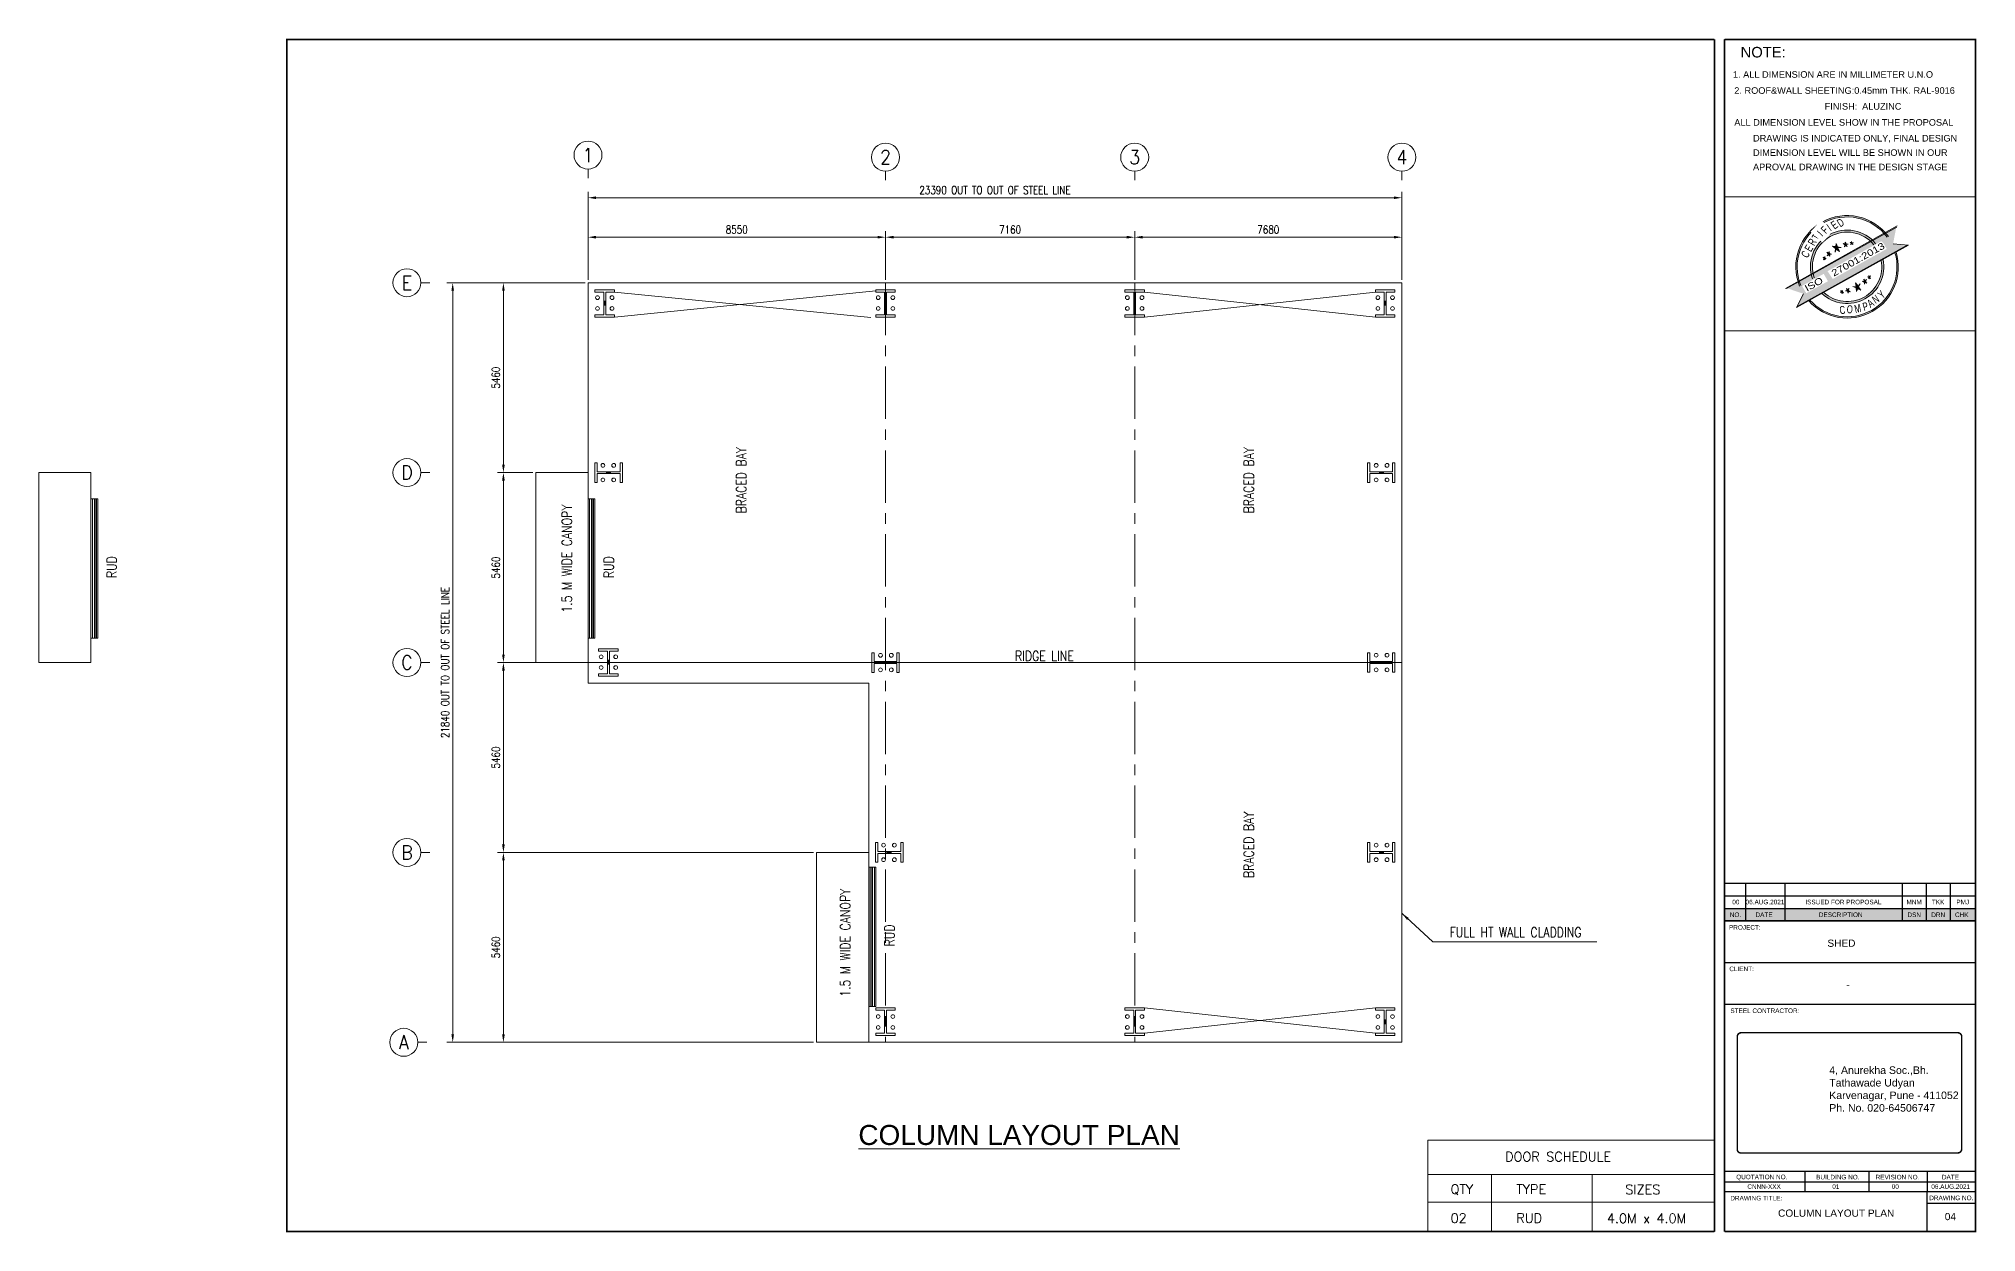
# Model space of a CAD drawing. Header units: millimetres. Extents: x 656141 to 1304589, y -54663 to 110742.
# Drawn here: x 656141 to 711820, y 18962 to 53280 of the extents above; entities that cross this region are included whole.
import ezdxf
from ezdxf.enums import TextEntityAlignment as Align

# ---------------------------------------------------------------- set-up
doc = ezdxf.new("R2010")
doc.units = ezdxf.units.MM
doc.header["$LTSCALE"] = 0.35
doc.header["$MEASUREMENT"] = 0
doc.linetypes.add('CENTER', pattern=[6884.562, 4302.852, -860.57, 860.57, -860.57])
doc.linetypes.add('CONTIN', pattern=[0, 0, 0])
doc.layers.get('0').update_dxf_attribs({"linetype": 'CONTIN'})
doc.layers.get('Defpoints').update_dxf_attribs({"linetype": 'CONTINUOUS'})
doc.layers.add('bORDER', color=1, linetype='CONTINUOUS', lineweight=70)
doc.layers.add('DIMENSIONS', color=7, linetype='CONTINUOUS')
doc.styles.add('ARIAL', font='arial.ttf', dxfattribs={"width": 0.7})
doc.styles.add('S', font='simplex.shx')
doc.styles.add('SIMPLEX', font='simplex.shx', dxfattribs={"width": 0.8})
doc.dimstyles.new('FOR PLAN', dxfattribs={"dimscale": 115, "dimtxt": 2, "dimasz": 2, "dimexe": 1.5, "dimexo": 0.75, "dimgap": 0.9, "dimtad": 1, "dimdec": 0, "dimzin": 0, "dimdsep": 46, "dimtxsty": 'SIMPLEX', "dimcen": 0.09, "dimclrd": 6, "dimclre": 6, "dimclrt": 7, "dimadec": 0, "dimazin": 0, "dimtfac": 1, "dimtdec": 0, "dimtmove": 0, "dimatfit": 3, "dimfxl": 1, "dimtolj": 1, "dimtzin": 0, "dimlwd": 0, "dimlwe": 0, "dimarcsym": 0})

# ---------------------------------------------------------------- blocks, each defined once
blk = doc.blocks.new('A1-SHEET')
at = {"linetype": 'ByBlock', "lineweight": 0}
h = blk.add_hatch(color=12, dxfattribs=at)
h.dxf.hatch_style = 1
h.paths.add_polyline_path([(-82.05, 463.74), (-81.45, 464.08, 0.798439), (-39.12, 487.72), (-38.52, 488.05, -0.803293), (-82.05, 463.74)])
h.paths.add_polyline_path([(-87.44, 473.44, -0.800437), (-43.95, 497.73), (-44.54, 497.4, 0.795518), (-86.85, 473.77)])
h = blk.add_hatch(color=12, dxfattribs=at)
h.dxf.hatch_style = 1
h.paths.add_polyline_path([(-84.66, 467.23), (-87.67, 460.6), (-32.86, 491.22), (-40.08, 492.12), (-38.41, 500.82), (-93.25, 470.19)])
h.paths.add_polyline_path([(-85.4, 471.19), (-83.29, 467.51), (-72.5, 473.53), (-74.61, 477.21)], flags=16)
edge = h.paths.add_edge_path(flags=16)
edge.add_line((-45.86, 493.5), (-72.71, 478.51))
edge.add_line((-72.71, 478.51), (-70.12, 474.63))
edge.add_line((-70.12, 474.63), (-43.27, 489.62))
edge.add_line((-43.27, 489.62), (-44.67, 492.14))
h = blk.add_hatch(color=12, dxfattribs=at)
h.dxf.hatch_style = 1
h.paths.add_polyline_path([(-75.51, 467.39), (-74.6, 467.91, 0.719071), (-45.98, 483.89), (-45.06, 484.4, -0.733025)])
h.paths.add_polyline_path([(-80.9, 477.09, -0.729212), (-50.49, 494.07), (-51.41, 493.56, 0.715067), (-79.98, 477.61)])
h = blk.add_hatch(color=12, dxfattribs=at)
h.dxf.hatch_style = 1
h.paths.add_polyline_path([(-64.89, 492.3), (-64, 492.18), (-64, 492.17), (-64, 492.18), (-63.88, 493.07), (-63.48, 492.11), (-62.43, 491.97), (-63.37, 491.84), (-62.93, 490.78), (-63.84, 491.48), (-64.2, 490.61), (-64.06, 491.66)])
h = blk.add_hatch(color=12, dxfattribs=at)
h.dxf.hatch_style = 1
h.paths.add_polyline_path([(-61.51, 492.86), (-60.9, 492.78), (-60.9, 492.77), (-60.9, 492.77), (-60.81, 493.39), (-60.54, 492.73), (-59.83, 492.63), (-60.47, 492.55), (-60.16, 491.82), (-60.79, 492.3), (-61.04, 491.7), (-60.94, 492.42)])
h = blk.add_hatch(color=12, dxfattribs=at)
h.dxf.hatch_style = 1
h.paths.add_polyline_path([(-74.92, 485.5), (-74.36, 485.25), (-74.35, 485.24), (-74.36, 485.25), (-74.11, 485.81), (-74.03, 485.1), (-73.37, 484.8), (-74.01, 484.91), (-73.93, 484.12), (-74.39, 484.76), (-74.79, 484.26), (-74.5, 484.92)])
h = blk.add_hatch(color=12, dxfattribs=at)
h.dxf.hatch_style = 1
h.paths.add_polyline_path([(-55.4, 473.58), (-54.47, 473.41), (-54.58, 474.56), (-53.91, 473.62), (-53.31, 474.34), (-53.75, 473.39), (-53.15, 472.53), (-53.97, 472.91), (-53.97, 472.91), (-53.97, 472.91), (-54.35, 472.09), (-54.44, 473.13)])
h = blk.add_hatch(color=12, dxfattribs=at)
h.dxf.hatch_style = 1
h.paths.add_polyline_path([(-52.78, 475.66), (-52.14, 475.55), (-52.22, 476.34), (-51.76, 475.69), (-51.35, 476.18), (-51.65, 475.53), (-51.24, 474.95), (-51.8, 475.21), (-51.81, 475.21), (-51.8, 475.2), (-52.06, 474.65), (-52.13, 475.36)])
h = blk.add_hatch(color=12, dxfattribs=at)
h.dxf.hatch_style = 1
h.paths.add_polyline_path([(-66.44, 468.04), (-65.8, 468.11), (-66.09, 468.84), (-65.47, 468.35), (-65.22, 468.95), (-65.32, 468.23), (-64.76, 467.79), (-65.37, 467.88), (-65.37, 467.88), (-65.37, 467.88), (-65.46, 467.27), (-65.73, 467.93)])
h = blk.add_hatch(color=12, dxfattribs=at)
h.dxf.hatch_style = 1
h.paths.add_polyline_path([(-63.82, 468.66), (-62.89, 468.77), (-63.31, 469.84), (-62.41, 469.12), (-62.04, 469.99), (-62.19, 468.95), (-61.37, 468.3), (-62.26, 468.43), (-62.27, 468.44), (-62.27, 468.43), (-62.4, 467.54), (-62.78, 468.51)])
h = blk.add_hatch(color=12, dxfattribs=at)
h.dxf.hatch_style = 1
h.paths.add_polyline_path([(-60.14, 470.94), (-58.51, 470.65), (-58.7, 472.67), (-57.53, 471.01), (-56.47, 472.28), (-57.25, 470.6), (-56.19, 469.1), (-57.63, 469.77), (-57.64, 469.77), (-57.63, 469.76), (-58.29, 468.33), (-58.46, 470.16)])
blk.add_hatch(color=254).paths.add_polyline_path([(-124.02, 161.04), (0.98, 161.04), (0.98, 154.74), (-124.02, 154.74)])
at = {"color": 12, "linetype": 'Continuous', "lineweight": 5}
for p, q in [((-93.68, 469.95), (-37.98, 501.06)), ((-93.09, 469.9), (-38.24, 500.53)), ((-40.08, 492.12), (-32.43, 491.45)), ((-88.1, 460.36), (-32.43, 491.45)), ((-87.84, 460.89), (-33.02, 491.51)), ((-84.66, 467.23), (-88.1, 460.36))]:
    blk.add_line(p, q, dxfattribs=at)
at = {"color": 12, "linetype": 'ByBlock', "lineweight": 0}
for p, q in [((-64.89, 492.3), (-64, 492.18)), ((-64.89, 492.3), (-64.06, 491.66)), ((-63.88, 493.07), (-64, 492.17)), ((-64, 492.18), (-64, 492.17)), ((-63.48, 492.11), (-63.88, 493.07)), ((-61.51, 492.86), (-60.9, 492.77)), ((-61.51, 492.86), (-60.94, 492.42)), ((-60.94, 492.42), (-61.04, 491.7)), ((-60.79, 492.3), (-61.04, 491.7)), ((-60.81, 493.39), (-60.9, 492.77)), ((-60.9, 492.78), (-60.9, 492.77)), ((-60.54, 492.73), (-60.81, 493.39)), ((-60.79, 492.3), (-60.16, 491.82)), ((-60.54, 492.73), (-59.83, 492.63)), ((-60.47, 492.55), (-59.83, 492.63)), ((-60.16, 491.82), (-60.47, 492.55)), ((-74.92, 485.5), (-74.35, 485.24)), ((-74.5, 484.92), (-74.92, 485.5)), ((-74.5, 484.92), (-74.79, 484.26)), ((-74.39, 484.76), (-74.79, 484.26)), ((-73.93, 484.12), (-74.39, 484.76)), ((-74.11, 485.81), (-74.36, 485.25)), ((-74.36, 485.25), (-74.35, 485.24)), ((-74.11, 485.81), (-74.03, 485.1)), ((-74.03, 485.1), (-73.37, 484.8)), ((-74.01, 484.91), (-73.93, 484.12)), ((-74.01, 484.91), (-73.37, 484.8)), ((-73.05, 487.94), (-72.22, 487.57)), ((-72.44, 487.1), (-73.05, 487.94)), ((-72.44, 487.1), (-72.86, 486.13)), ((-72.27, 486.86), (-72.86, 486.13)), ((-71.59, 485.93), (-72.27, 486.86)), ((-72.22, 487.58), (-72.22, 487.57)), ((-71.75, 487.36), (-70.78, 486.93)), ((-71.72, 487.08), (-71.59, 485.93)), ((-71.72, 487.08), (-70.78, 486.93)), ((-64.06, 491.66), (-64.2, 490.61)), ((-63.84, 491.48), (-64.2, 490.61)), ((-63.84, 491.48), (-62.93, 490.78)), ((-63.48, 492.11), (-62.43, 491.97)), ((-63.37, 491.84), (-62.43, 491.97)), ((-62.93, 490.78), (-63.37, 491.84)), ((-54.44, 473.13), (-55.4, 473.58)), ((-54.47, 473.41), (-55.4, 473.58)), ((-54.58, 474.56), (-53.91, 473.62)), ((-54.47, 473.41), (-54.58, 474.56)), ((-54.35, 472.09), (-54.44, 473.13)), ((-54.35, 472.09), (-53.97, 472.91)), ((-53.15, 472.53), (-53.97, 472.91)), ((-53.97, 472.91), (-53.97, 472.91)), ((-53.91, 473.62), (-53.31, 474.34)), ((-53.75, 473.39), (-53.31, 474.34)), ((-53.75, 473.39), (-53.15, 472.53)), ((-52.13, 475.36), (-52.78, 475.66)), ((-52.14, 475.55), (-52.78, 475.66)), ((-52.22, 476.34), (-51.76, 475.69)), ((-52.14, 475.55), (-52.22, 476.34)), ((-52.06, 474.65), (-52.13, 475.36)), ((-52.06, 474.65), (-51.8, 475.21)), ((-51.24, 474.95), (-51.81, 475.21)), ((-51.8, 475.2), (-51.81, 475.21)), ((-51.76, 475.69), (-51.35, 476.18)), ((-51.65, 475.53), (-51.35, 476.18)), ((-51.65, 475.53), (-51.24, 474.95)), ((-65.8, 468.11), (-66.44, 468.04)), ((-65.73, 467.93), (-66.44, 468.04)), ((-66.09, 468.84), (-65.8, 468.11)), ((-65.47, 468.35), (-66.09, 468.84)), ((-65.73, 467.93), (-65.46, 467.27)), ((-65.47, 468.35), (-65.22, 468.95)), ((-65.46, 467.27), (-65.37, 467.88)), ((-64.76, 467.79), (-65.37, 467.88)), ((-65.37, 467.88), (-65.37, 467.88)), ((-65.32, 468.23), (-65.22, 468.95)), ((-64.76, 467.79), (-65.32, 468.23)), ((-62.89, 468.77), (-63.82, 468.66)), ((-62.78, 468.51), (-63.82, 468.66)), ((-63.31, 469.84), (-62.89, 468.77)), ((-62.41, 469.12), (-63.31, 469.84)), ((-62.78, 468.51), (-62.4, 467.54)), ((-62.41, 469.12), (-62.04, 469.99)), ((-62.4, 467.54), (-62.27, 468.44)), ((-62.26, 468.43), (-62.27, 468.44)), ((-61.37, 468.3), (-62.27, 468.43)), ((-62.19, 468.95), (-62.04, 469.99)), ((-61.37, 468.3), (-62.19, 468.95)), ((-58.46, 470.16), (-60.14, 470.94)), ((-58.51, 470.65), (-60.14, 470.94)), ((-58.7, 472.67), (-57.53, 471.01)), ((-58.51, 470.65), (-58.7, 472.67)), ((-58.29, 468.33), (-58.46, 470.16)), ((-58.29, 468.33), (-57.63, 469.77)), ((-56.19, 469.1), (-57.64, 469.77)), ((-57.63, 469.76), (-57.64, 469.77)), ((-57.53, 471.01), (-56.47, 472.28)), ((-57.25, 470.6), (-56.47, 472.28)), ((-57.25, 470.6), (-56.19, 469.1))]:
    blk.add_line(p, q, dxfattribs=at)
at = {"color": 7}
for p, q in [((-124.02, 173.63), (0.98, 173.63)), ((-124.02, 167.33), (0.98, 167.33)), ((-113.6, 173.63), (-113.6, 154.74)), ((-94.01, 173.63), (-94.01, 154.74)), ((-35.57, 173.63), (-35.57, 154.74)), ((-23.62, 173.63), (-23.62, 154.74)), ((-11.69, 173.63), (-11.69, 154.74)), ((-124.02, 154.74), (0.98, 154.74)), ((-124.02, 134.07), (0.98, 134.07)), ((-124.02, 113.22), (0.98, 113.22)), ((-124.02, 30.04), (0.98, 30.04)), ((-124.02, 30.04), (0.9, 30.04)), ((-84.02, 30.04), (-84.02, 19.95)), ((-52.1, 30.04), (-52.1, 19.95)), ((-23.1, 30.04), (-23.1, 19.95)), ((0.9, 30.04), (0.9, 0.27)), ((0.98, 24.56), (-124.02, 24.56)), ((-124.02, 19.95), (0.9, 19.95)), ((-23.1, 0), (-23.1, 19.95)), ((-23.1, 14.18), (0.9, 14.18))]:
    blk.add_line(p, q, dxfattribs=at)
at = {"linetype": 'CENTER', "lineweight": 0}
blk.add_lwpolyline([(-124.02, 593.98), (0.98, 593.98), (0.98, 515.51), (-124.02, 515.51)], close=True, dxfattribs=at)
at = {"color": 12, "linetype": 'ByBlock', "lineweight": 0}
for radius, start, end in [(25.53, 36.21858, 202.14398), (24.86, 36.40793, 201.95462), (18.29, 39.02854, 199.33402), (17.29, 39.60326, 198.75929), (25.53, 221.63196, 16.7306), (24.86, 221.97079, 16.39177), (18.29, 226.69655, 11.666), (17.29, 227.74363, 10.61892)]:
    blk.add_arc((-62.97, 480.7), radius, start, end, dxfattribs=at)
at = {"layer": 'bORDER', "color": 5, "const_width": 0.75}
for points in [[(-129.02, 593.98), (-840, 593.98), (-840, 0), (-129.02, 0)], [(-129.02, 593.98), (-129.02, 0)], [(-124.02, 0), (0.98, 0), (0.98, 593.98), (-124.02, 593.98)], [(-124.02, 593.98), (-124.02, 0)]]:
    blk.add_lwpolyline(points, dxfattribs=at)
blk.add_lwpolyline([(-115.68, 99.06), (-7.87, 99.06, -0.414214), (-5.89, 97.08), (-5.89, 41.14, -0.414214), (-7.87, 39.16), (-115.68, 39.16, -0.48833), (-117.66, 41.14), (-117.66, 97.08, -0.198912), (-117.08, 98.48, -0.198912), (-115.68, 99.06, -0.587047)], format="xyb", dxfattribs=at)
at = {"layer": 'DIMENSIONS', "color": 7, "linetype": 'Continuous'}
blk.add_lwpolyline([(-124.02, 161.04), (0.98, 161.04), (0.98, 154.74), (-124.02, 154.74)], close=True, dxfattribs=at)
at = {"color": 7, "style": 'ARIAL'}
for s, height, p in [('NOTE:', 5.268, (-116, 585.02)), ('1. ALL DIMENSION ARE IN MILLIMETER U.N.O', 3.2757, (-119.83, 574.91)), ('2. ROOF&WALL SHEETING:0.45mm THK. RAL-9016', 3.2757, (-119.15, 566.91)), ('FINISH:', 3.276, (-74.16, 559.02)), ('ALUZINC', 3.276, (-55.49, 559.02)), ('ALL DIMENSION LEVEL SHOW IN THE PROPOSAL ', 3.2757, (-119.15, 551.02)), ('DRAWING IS INDICATED ONLY, FINAL DESIGN ', 3.2757, (-109.81, 543.14)), ('APROVAL DRAWING IN THE DESIGN STAGE', 3.2757, (-109.81, 528.82)), ('DIMENSION LEVEL WILL BE SHOWN IN OUR', 3.2757, (-109.81, 535.98))]:
    blk.add_text(s, height=height, dxfattribs=at).set_placement(p)
at = {"color": 12, "linetype": 'Continuous', "lineweight": 5, "style": 'ARIAL', "width": 1.2}
for s, p in [('27001:2013', (-69.58, 475.77)), ('ISO ', (-82.92, 468.24))]:
    blk.add_text(s, height=3.327, rotation=29.18128, dxfattribs=at).set_placement(p)
at = {"style": 'ARIAL'}
for s, height, p in [('NO.', 2.282, (-121.37, 156.7)), ('DATE', 2.282, (-108.58, 156.7)), ('DESCRIPTION', 2.2821, (-77.04, 156.7)), ('DSN', 2.282, (-32.89, 156.7)), ('DRN', 2.282, (-21.03, 156.7)), ('CHK', 2.282, (-9.22, 156.7)), ('PROJECT:', 2.282, (-121.78, 150.41)), ('CLIENT:', 2.282, (-121.61, 129.74)), ('STEEL CONTRACTOR:', 2.2821, (-121.09, 108.88)), ('QUOTATION NO.', 2.2821, (-118.19, 26.05)), ('BUILDING NO.', 2.2821, (-78.39, 25.98)), ('REVISION NO.', 2.2821, (-48.76, 25.98)), ('DATE', 2.282, (-15.75, 25.98)), ('DRAWING TITLE:', 2.2821, (-121.12, 15.49)), ('DRAWING NO.', 2.2821, (-22.05, 15.62))]:
    blk.add_text(s, height=height, dxfattribs=at).set_placement(p)
at = {"color": 12, "linetype": 'ByBlock', "lineweight": 0, "char_height": 3.99, "style": 'ARIAL'}
for s, insert, width, attachment_point, rotation in [('R', (-82.77, 492.84), 3.76, 1, 60.03527), ('T', (-80.79, 495.45), 3.76, 1, 60.03527), ('C', (-86.17, 486.73), 3.76, 1, 60.03527), ('E', (-84.4, 489.84), 3.76, 1, 60.03527), ('A', (-49.16, 461.59), 3.76, 9, 33.93507), ('N', (-46.46, 463.68), 3.76, 9, 33.93507), ('Y', (-43.5, 466.25), 3.76, 9, 41.5797), ('C', (-66.46, 456.98), 3.76, 7, 7.21076), ('O', (-63.26, 457.6), 3.76, 7, 356.11704), ('M', (-58.82, 457.63), 3.76, 7, 12.7378), ('P', (-54.59, 458.71), 2.8216, 7, 15.02606)]:
    blk.add_mtext(s, dxfattribs=dict(at, insert=insert, width=width, attachment_point=attachment_point, rotation=rotation))
at = {"insert": (-71.84, 82.27), "char_height": 3.7533, "width": 71.7667, "attachment_point": 1, "style": 'S'}
blk.add_mtext('{\\fArial|b0|i0|c0|p34;4, Anurekha Soc.,Bh. Tathawade Udyan\\PKarvenagar, Pune - 411052 Ph. No. 020-64506747}', dxfattribs=at)
at = {"style": 'ARIAL'}
for tag, height, p in [('00', 2.28, (-118.81, 164.19)), ('16.DEC.14', 2.28, (-102.91, 164.19)), ('ISSUED_FOR_PROPOSAL', 2.28, (-64.79, 164.19)), ('--', 2.28, (-29.6, 164.19)), ('PMJ', 2.28, (-17.64, 164.19)), ('PMJ', 2.28, (-5.37, 164.19)), ('WAREHOUSE', 3.6, (-65.79, 143.67)), ('GHANA_COMMODITY_EXCHANGE', 3.6, (-62.51, 122.94)), ('CNNN-XXX', 2.28, (-104.32, 22.4)), ('01', 2.28, (-68.58, 22.4)), ('01', 2.28, (-38.97, 22.4)), ('16.DEC.14', 2.28, (-11.38, 22.4)), ('COLUMN_LAYOUT_PLAN', 3.6, (-68.41, 9.17)), ('01', 3.6, (-11.52, 7.45))]:
    blk.add_attdef(tag, text='', height=height, dxfattribs=at).set_placement(p, align=Align.MIDDLE_CENTER)
at = {"color": 12, "linetype": 'ByBlock', "lineweight": 0, "insert": (-78.31, 498.31), "char_height": 3.99, "width": 3.76, "attachment_point": 1, "rotation": 47.37465, "style": 'ARIAL', "bg_fill": 2}
blk.add_mtext('I', dxfattribs=at)
at = {"linetype": 'ByBlock', "lineweight": 0}
h = blk.add_hatch(color=12, dxfattribs=at)
h.dxf.hatch_style = 1
h.paths.add_polyline_path([(-70.18, 490.98), (-68.62, 490.77), (-68.61, 490.76), (-68.61, 490.77), (-68.4, 492.34), (-67.7, 490.65), (-65.87, 490.4), (-67.51, 490.19), (-66.73, 488.32), (-68.34, 489.56), (-68.97, 488.02), (-68.73, 489.86)])
h = blk.add_hatch(color=12, dxfattribs=at)
h.dxf.hatch_style = 1
h.paths.add_polyline_path([(-73.05, 487.94), (-72.22, 487.57), (-72.22, 487.57), (-72.22, 487.58), (-71.86, 488.4), (-71.75, 487.36), (-70.78, 486.93), (-71.72, 487.08), (-71.59, 485.93), (-72.27, 486.86), (-72.86, 486.13), (-72.44, 487.1)])
at = {"color": 12, "linetype": 'ByBlock', "lineweight": 0}
for p, q in [((-68.4, 492.34), (-68.61, 490.76)), ((-67.7, 490.65), (-68.4, 492.34)), ((-71.86, 488.4), (-72.22, 487.57)), ((-71.86, 488.4), (-71.75, 487.36)), ((-70.18, 490.98), (-68.61, 490.77)), ((-70.18, 490.98), (-68.73, 489.86)), ((-68.73, 489.86), (-68.97, 488.02)), ((-68.34, 489.56), (-68.97, 488.02)), ((-68.62, 490.77), (-68.61, 490.76)), ((-68.34, 489.56), (-66.73, 488.32)), ((-67.7, 490.65), (-65.87, 490.4)), ((-67.51, 490.19), (-65.87, 490.4)), ((-66.73, 488.32), (-67.51, 490.19))]:
    blk.add_line(p, q, dxfattribs=at)
at = {"linetype": 'CENTER', "lineweight": 0}
blk.add_lwpolyline([(-124.02, 515.51), (0.98, 515.51), (0.98, 448.75), (-124.02, 448.75)], close=True, dxfattribs=at)
at = {"color": 12, "linetype": 'ByBlock', "lineweight": 0, "char_height": 3.99, "width": 3.76, "attachment_point": 1, "style": 'ARIAL'}
for s, insert, rotation in [('I', (-73.6, 501.6), 35.48599), ('E', (-71.56, 502.45), 35.48599), ('D', (-68.51, 503.62), 33.19538), ('F', (-76.43, 499.6), 47.37465)]:
    blk.add_mtext(s, dxfattribs=dict(at, insert=insert, rotation=rotation))
blk = doc.blocks.new('*D12')
at = {"color": 6, "linetype": 'Continuous', "lineweight": 0}
for p, q in [((671925, 46350), (671925, 47746)), ((672155, 47573), (680245, 47573)), ((680475, 46350), (680475, 47746))]:
    blk.add_line(p, q, dxfattribs=at)
at = {"color": 6, "linetype": 'Continuous', "lineweight": 5}
for points in [[(672155, 47612), (672155, 47535), (671925, 47573)], [(680245, 47535), (680245, 47612), (680475, 47573)]]:
    blk.add_solid(points, dxfattribs=at)
at = {"layer": 'Defpoints', "color": 0, "linetype": 'Continuous', "lineweight": 5}
for p in [(680475, 47573), (671925, 46264), (680475, 46264)]:
    blk.add_point(p, dxfattribs=at)
at = {"color": 7, "linetype": 'Continuous', "lineweight": 5, "insert": (676200, 47792), "char_height": 230, "attachment_point": 5, "style": 'SIMPLEX'}
blk.add_mtext('\\A1;8550', dxfattribs=at)
blk = doc.blocks.new('*D13')
at = {"color": 6, "linetype": 'Continuous', "lineweight": 0}
for p, q in [((680475, 46350), (680475, 47746)), ((680705, 47573), (687405, 47573)), ((687635, 46350), (687635, 47746))]:
    blk.add_line(p, q, dxfattribs=at)
at = {"color": 6, "linetype": 'Continuous', "lineweight": 5}
for points in [[(680705, 47612), (680705, 47535), (680475, 47573)], [(687405, 47535), (687405, 47612), (687635, 47573)]]:
    blk.add_solid(points, dxfattribs=at)
at = {"layer": 'Defpoints', "color": 0, "linetype": 'Continuous', "lineweight": 5}
for p in [(687635, 47573), (680475, 46264), (687635, 46264)]:
    blk.add_point(p, dxfattribs=at)
at = {"color": 7, "linetype": 'Continuous', "lineweight": 5, "insert": (684055, 47792), "char_height": 230, "attachment_point": 5, "style": 'SIMPLEX'}
blk.add_mtext('\\A1;7160', dxfattribs=at)
blk = doc.blocks.new('*D14')
at = {"color": 6, "linetype": 'Continuous', "lineweight": 0}
for p, q in [((687635, 46350), (687635, 47746)), ((687865, 47573), (695085, 47573)), ((695315, 46350), (695315, 47746))]:
    blk.add_line(p, q, dxfattribs=at)
at = {"color": 6, "linetype": 'Continuous', "lineweight": 5}
for points in [[(687865, 47612), (687865, 47535), (687635, 47573)], [(695085, 47535), (695085, 47612), (695315, 47573)]]:
    blk.add_solid(points, dxfattribs=at)
at = {"layer": 'Defpoints', "color": 0, "linetype": 'Continuous', "lineweight": 5}
for p in [(695315, 47573), (687635, 46264), (695315, 46264)]:
    blk.add_point(p, dxfattribs=at)
at = {"color": 7, "linetype": 'Continuous', "lineweight": 5, "insert": (691475, 47792), "char_height": 230, "attachment_point": 5, "style": 'SIMPLEX'}
blk.add_mtext('\\A1;7680', dxfattribs=at)
blk = doc.blocks.new('*D15')
at = {"color": 6, "linetype": 'Continuous', "lineweight": 0}
for p, q in [((671925, 46350), (671925, 48881)), ((695085, 48708), (672155, 48708)), ((695315, 46350), (695315, 48881))]:
    blk.add_line(p, q, dxfattribs=at)
at = {"color": 6, "linetype": 'Continuous', "lineweight": 5}
for points in [[(672155, 48746), (672155, 48670), (671925, 48708)], [(695085, 48670), (695085, 48746), (695315, 48708)]]:
    blk.add_solid(points, dxfattribs=at)
at = {"layer": 'Defpoints', "color": 0, "linetype": 'Continuous', "lineweight": 5}
for p in [(671925, 48708), (671925, 46264), (695315, 46264)]:
    blk.add_point(p, dxfattribs=at)
at = {"color": 7, "linetype": 'Continuous', "lineweight": 5, "insert": (683620, 48927), "char_height": 230, "attachment_point": 5, "style": 'SIMPLEX'}
blk.add_mtext('\\A1;23390 OUT TO OUT OF STEEL LINE', dxfattribs=at)
blk = doc.blocks.new('*D16')
at = {"color": 6, "linetype": 'Continuous', "lineweight": 0}
for p, q in [((670339, 29884), (669322, 29884)), ((669494, 24654), (669494, 29654)), ((671839, 24424), (669322, 24424))]:
    blk.add_line(p, q, dxfattribs=at)
at = {"color": 6, "linetype": 'Continuous', "lineweight": 5}
for points in [[(669533, 29654), (669456, 29654), (669494, 29884)], [(669456, 24654), (669533, 24654), (669494, 24424)]]:
    blk.add_solid(points, dxfattribs=at)
at = {"layer": 'Defpoints', "color": 0, "linetype": 'Continuous', "lineweight": 5}
for p in [(669494, 29884), (670425, 29884), (671925, 24424)]:
    blk.add_point(p, dxfattribs=at)
at = {"color": 7, "linetype": 'Continuous', "lineweight": 5, "insert": (669276, 27154), "char_height": 230, "attachment_point": 5, "rotation": 90, "style": 'SIMPLEX'}
blk.add_mtext('\\A1;5460', dxfattribs=at)
blk = doc.blocks.new('*D17')
at = {"color": 6, "linetype": 'Continuous', "lineweight": 0}
for p, q in [((670339, 35344), (669322, 35344)), ((669494, 30114), (669494, 35114)), ((678408, 29884), (669322, 29884))]:
    blk.add_line(p, q, dxfattribs=at)
at = {"color": 6, "linetype": 'Continuous', "lineweight": 5}
for points in [[(669533, 35114), (669456, 35114), (669494, 35344)], [(669456, 30114), (669533, 30114), (669494, 29884)]]:
    blk.add_solid(points, dxfattribs=at)
at = {"layer": 'Defpoints', "color": 0, "linetype": 'Continuous', "lineweight": 5}
for p in [(669494, 35344), (670425, 35344), (678494, 29884)]:
    blk.add_point(p, dxfattribs=at)
at = {"color": 7, "linetype": 'Continuous', "lineweight": 5, "insert": (669276, 32614), "char_height": 230, "attachment_point": 5, "rotation": 90, "style": 'SIMPLEX'}
blk.add_mtext('\\A1;5460', dxfattribs=at)
blk = doc.blocks.new('*D18')
at = {"color": 6, "linetype": 'Continuous', "lineweight": 0}
for p, q in [((670339, 40804), (669322, 40804)), ((669494, 35574), (669494, 40574)), ((671839, 35344), (669322, 35344))]:
    blk.add_line(p, q, dxfattribs=at)
at = {"color": 6, "linetype": 'Continuous', "lineweight": 5}
for points in [[(669533, 40574), (669456, 40574), (669494, 40804)], [(669456, 35574), (669533, 35574), (669494, 35344)]]:
    blk.add_solid(points, dxfattribs=at)
at = {"layer": 'Defpoints', "color": 0, "linetype": 'Continuous', "lineweight": 5}
for p in [(669494, 40804), (670425, 40804), (671925, 35344)]:
    blk.add_point(p, dxfattribs=at)
at = {"color": 7, "linetype": 'Continuous', "lineweight": 5, "insert": (669276, 38074), "char_height": 230, "attachment_point": 5, "rotation": 90, "style": 'SIMPLEX'}
blk.add_mtext('\\A1;5460', dxfattribs=at)
blk = doc.blocks.new('*D19')
at = {"color": 6, "linetype": 'Continuous', "lineweight": 0}
for p, q in [((671839, 46264), (669322, 46264)), ((669494, 41034), (669494, 46034)), ((670339, 40804), (669322, 40804))]:
    blk.add_line(p, q, dxfattribs=at)
at = {"color": 6, "linetype": 'Continuous', "lineweight": 5}
for points in [[(669533, 46034), (669456, 46034), (669494, 46264)], [(669456, 41034), (669533, 41034), (669494, 40804)]]:
    blk.add_solid(points, dxfattribs=at)
at = {"layer": 'Defpoints', "color": 0, "linetype": 'Continuous', "lineweight": 5}
for p in [(669494, 46264), (671925, 46264), (670425, 40804)]:
    blk.add_point(p, dxfattribs=at)
at = {"color": 7, "linetype": 'Continuous', "lineweight": 5, "insert": (669276, 43534), "char_height": 230, "attachment_point": 5, "rotation": 90, "style": 'SIMPLEX'}
blk.add_mtext('\\A1;5460', dxfattribs=at)
blk = doc.blocks.new('*D20')
at = {"color": 6, "linetype": 'Continuous', "lineweight": 0}
for p, q in [((671839, 46264), (667865, 46264)), ((668037, 24654), (668037, 46034)), ((678408, 24424), (667865, 24424))]:
    blk.add_line(p, q, dxfattribs=at)
at = {"color": 6, "linetype": 'Continuous', "lineweight": 5}
for points in [[(668075, 46034), (667999, 46034), (668037, 46264)], [(667999, 24654), (668075, 24654), (668037, 24424)]]:
    blk.add_solid(points, dxfattribs=at)
at = {"layer": 'Defpoints', "color": 0, "linetype": 'Continuous', "lineweight": 5}
for p in [(668037, 46264), (671925, 46264), (678494, 24424)]:
    blk.add_point(p, dxfattribs=at)
at = {"color": 7, "linetype": 'Continuous', "lineweight": 5, "insert": (667819, 35344), "char_height": 230, "attachment_point": 5, "rotation": 90, "style": 'SIMPLEX'}
blk.add_mtext('\\A1;21840 \\Fsimplex.shx|c1;OUT TO OUT OF STEEL LINE', dxfattribs=at)
blk = doc.blocks.new('COL-1')
at = {"lineweight": 0}
for p, q in [((-525, -375), (-525, 375)), ((-525, 375), (-436, 375)), ((-436, 375), (-436, 36)), ((-436, 36), (436, 36)), ((436, 36), (436, 375)), ((436, 375), (525, 375)), ((525, 375), (525, -375)), ((-436, -375), (-525, -375)), ((436, -36), (-436, -36)), ((-436, -36), (-436, -375)), ((436, -375), (436, -36)), ((525, -375), (436, -375))]:
    blk.add_line(p, q, dxfattribs=at)
at = {"color": 0, "lineweight": 0, "ltscale": 0.1}
for p, q in [((-82, 0), (102, 0)), ((0, -36), (0, 36))]:
    blk.add_line(p, q, dxfattribs=at)
at = {"color": 1, "lineweight": 0}
for centre in [(-194, 279), (221, 279), (-194, -279), (221, -279)]:
    blk.add_circle(centre, 72.1, dxfattribs=at)

msp = doc.modelspace()

# ---------------------------------------------------------------- linework, layer by layer
at = {"color": 4, "linetype": 'Continuous', "lineweight": 5}
for p, q in [((657681, 40046.8), (657681, 36046.8)), ((657740, 40046.8), (657740, 36046.8)), ((657758, 40046.8), (657758, 36046.8)), ((657801, 40046.8), (657801, 36046.8))]:
    msp.add_line(p, q, dxfattribs=at)
at = {"color": 4, "lineweight": 0}
msp.add_lwpolyline([(657641, 35342), (656141, 35342), (656141, 40803), (657641, 40803)], close=True, dxfattribs=at)
at = {"color": 4, "linetype": 'Continuous', "lineweight": 5}
msp.add_lwpolyline([(657641, 40046.8), (657641, 36046.8), (657841, 36046.8), (657841, 40046.8)], close=True, dxfattribs=at)

# ---------------------------------------------------------------- block references
at = {"lineweight": 0}
ref = msp.add_blockref('A1-SHEET', (711741.4, 18983.8), dxfattribs=dict(at, xscale=57.70267140475625, yscale=57.70267140475625, zscale=57.70267140475625))
ref.add_attrib('00', ' 00', dxfattribs={"height": 131.68, "style": 'ARIAL'}).set_placement((704885.9, 28457.7), align=Align.MIDDLE_CENTER)
ref.add_attrib('16.DEC.14', '06.AUG.2021', dxfattribs={"height": 131.682, "style": 'ARIAL'}).set_placement((705749, 28457.7), align=Align.MIDDLE_CENTER)
ref.add_attrib('ISSUED_FOR_PROPOSAL', 'ISSUED FOR PROPOSAL', dxfattribs={"height": 131.682, "style": 'ARIAL'}).set_placement((708003, 28457.7), align=Align.MIDDLE_CENTER)
ref.add_attrib('RSG', 'MNM', dxfattribs={"height": 131.68, "style": 'ARIAL'}).set_placement((710033.7, 28457.7), align=Align.MIDDLE_CENTER)
ref.add_attrib('KSP', 'TKK', dxfattribs={"height": 131.68, "style": 'ARIAL'}).set_placement((710723.5, 28457.7), align=Align.MIDDLE_CENTER)
ref.add_attrib('TVS', 'PMJ', dxfattribs={"height": 131.68, "style": 'ARIAL'}).set_placement((711431.5, 28457.7), align=Align.MIDDLE_CENTER)
ref.add_attrib('WAREHOUSE', 'SHED', dxfattribs={"height": 207.92, "style": 'ARIAL'}).set_placement((707945, 27273.7), align=Align.MIDDLE_CENTER)
ref.add_attrib('GHANA_COMMODITY_EXCHANGE', '-', dxfattribs={"height": 207.9, "style": 'ARIAL'}).set_placement((708134.7, 26077.6), align=Align.MIDDLE_CENTER)
ref.add_attrib('Q-074-OI-GH', 'CNNN-XXX', dxfattribs={"height": 131.68, "style": 'ARIAL'}).set_placement((705722.1, 20276.2), align=Align.MIDDLE_CENTER)
ref.add_attrib('01', '01', dxfattribs={"height": 131.68, "style": 'ARIAL'}).set_placement((707784.3, 20276.2), align=Align.MIDDLE_CENTER)
ref.add_attrib('01', '00', dxfattribs={"height": 131.68, "style": 'ARIAL'}).set_placement((709492.9, 20276.2), align=Align.MIDDLE_CENTER)
ref.add_attrib('16.DEC.14', '06.AUG.2021', dxfattribs={"height": 131.682, "style": 'ARIAL'}).set_placement((711085, 20276.2), align=Align.MIDDLE_CENTER)
ref.add_attrib('01', '04', dxfattribs={"height": 207.92, "style": 'ARIAL'}).set_placement((711076.9, 19413.9), align=Align.MIDDLE_CENTER)
ref.add_attrib('COLUMN_LAYOUT_PLAN', 'COLUMN LAYOUT PLAN', dxfattribs={"height": 207.919, "style": 'ARIAL'}).set_placement((707794.3, 19512.7), align=Align.MIDDLE_CENTER)

# ---------------------------------------------------------------- next in the draw order: linework, layer by layer
at = {"color": 1, "linetype": 'ByBlock', "lineweight": 0}
for p, q in [((671925, 49274.3), (671925, 49532.5)), ((680475, 49213), (680475, 49471.2)), ((687635, 49213), (687635, 49471.2)), ((695315, 49213), (695315, 49471.2)), ((667382.5, 46264), (667124.3, 46264)), ((667382.5, 40804), (667124.3, 40804)), ((667382.5, 35344), (667124.3, 35344)), ((667382.5, 29884), (667124.3, 29884)), ((667292.2, 24424), (667034, 24424))]:
    msp.add_line(p, q, dxfattribs=at)
at = {"linetype": 'Continuous', "lineweight": 5}
for p, q in [((671925, 46264), (695315, 46264)), ((671925, 34750.1), (671925, 46264)), ((695315, 46264), (695315, 24424)), ((695315, 46264), (695315, 24424)), ((680193.7, 46030.5), (672687.5, 45276.3)), ((672687.5, 45997.1), (680050, 45269)), ((687916.2, 45997.1), (694552.5, 45276.3)), ((694552.5, 45997.1), (687916.2, 45276.3)), ((679993.7, 34750.1), (671925, 34750.1)), ((679993.7, 24424), (679993.7, 34750.1)), ((687916.2, 24690.9), (694552.5, 25411.7)), ((694552.5, 24690.9), (687916.2, 25411.7)), ((695315, 24424), (679993.7, 24424))]:
    msp.add_line(p, q, dxfattribs=at)
at = {"linetype": 'CENTER', "lineweight": 0}
msp.add_line((687635, 46264), (687635, 24424), dxfattribs=at)
at = {"color": 4, "linetype": 'Continuous', "lineweight": 5}
for p, q in [((671965, 40046.8), (671965, 36046.8)), ((672024, 40046.8), (672024, 36046.8)), ((672042, 40046.8), (672042, 36046.8)), ((672085, 40046.8), (672085, 36046.8)), ((680033.7, 29457.8), (680033.7, 25457.8)), ((680085.7, 29457.8), (680085.7, 25457.8)), ((680104.7, 29457.8), (680104.7, 25457.8)), ((680153.7, 29457.8), (680153.7, 25457.8))]:
    msp.add_line(p, q, dxfattribs=at)
at = {"color": 1, "linetype": 'Continuous', "lineweight": 5}
msp.add_line((671925, 35344), (695315, 35344), dxfattribs=at)
at = {"color": 7, "linetype": 'Continuous', "lineweight": 0}
for p, q in [((704296.7, 20621.2), (696062.2, 20621.2)), ((697892.1, 20627.6), (697892.1, 18983.8)), ((700777.9, 20627.6), (700777.9, 18983.8)), ((696062.2, 19824.1), (704296.7, 19824.1)), ((696062.2, 18983.8), (704296.7, 18983.8))]:
    msp.add_line(p, q, dxfattribs=at)
at = {"color": 4, "lineweight": 0}
for points in [[(671925, 35342), (670425, 35342), (670425, 40803), (671925, 40803)], [(679993.7, 24424), (678493.8, 24424), (678493.8, 29885), (679993.7, 29885)]]:
    msp.add_lwpolyline(points, close=True, dxfattribs=at)
at = {"color": 4, "linetype": 'Continuous', "lineweight": 5}
for points in [[(671925, 40046.8), (671925, 36046.8), (672125, 36046.8), (672125, 40046.8)], [(679993.7, 29457.8), (679993.7, 25457.8), (680193.7, 25457.8), (680193.7, 29457.8)]]:
    msp.add_lwpolyline(points, close=True, dxfattribs=at)
at = {"color": 7, "linetype": 'Continuous', "lineweight": 0}
msp.add_lwpolyline([(696062.2, 18983.8), (696062.2, 21611.5), (704296.7, 21611.5), (704296.7, 18983.8)], dxfattribs=at)
at = {"color": 1, "linetype": 'ByBlock', "lineweight": 0}
for centre in [(671925, 49934.5), (680475, 49873.2), (687635, 49873.2), (695315, 49873.2), (666722.3, 46264), (666722.3, 40804), (666722.3, 35344), (666722.3, 29884), (666632, 24424)]:
    msp.add_circle(centre, 402, dxfattribs=at)

# ---------------------------------------------------------------- next in the draw order: block references
at = {"lineweight": 0, "yscale": 0.75, "zscale": 0.75}
for p, xscale, rotation in [((672406.2, 45670.1), -0.75, 269.9999999999999), ((680475, 45670.1), 0.75, 90.0000000000001), ((687635, 45670.1), 0.75, 90.0000000000001), ((694833.8, 45670.1), 0.75, 90.0000000000001), ((672518.9, 40804), -0.75, 359.9999999999999), ((672511.5, 35344), -0.75, 269.9999999999999), ((680475, 35343.1), -0.75, 179.9999999999999), ((680584, 29884), 0.75, 180), ((694721.1, 29884), -0.7499999999999997, 179.9999999999999), ((680475, 25017.9), -0.75, 89.99999999999986), ((687635, 25017.9), -0.75, 89.9999999999999), ((694833.8, 25017.9), -0.75, 89.9999999999999)]:
    msp.add_blockref('COL-1', p, dxfattribs=dict(at, xscale=xscale, rotation=rotation))
at = {"lineweight": 0, "xscale": 0.7499999999999997, "yscale": 0.75, "zscale": 0.75}
for p in [(694721.1, 40804), (694721.1, 35344)]:
    msp.add_blockref('COL-1', p, dxfattribs=at)

# ---------------------------------------------------------------- next in the draw order: texts
at = {"linetype": 'ByBlock', "lineweight": 0, "style": 'S', "width": 0.9}
for s, p in [('1', (671925, 49934.5)), ('2', (680475, 49873.2)), ('3', (687635, 49873.2)), ('4', (695315, 49873.2)), ('E', (666722.3, 46264)), ('D', (666722.3, 40804)), ('C', (666722.3, 35344)), ('B', (666722.3, 29884)), ('A', (666632, 24424))]:
    msp.add_text(s, height=402, dxfattribs=at).set_placement(p, align=Align.MIDDLE_CENTER)
at = {"color": 7, "linetype": 'Continuous', "lineweight": 0, "style": 'SIMPLEX'}
for s, height, p in [('DOOR SCHEDULE', 270.308, (698279.4, 21000.7)), ('QTY', 270.31, (696713.3, 20064.1)), ('TYPE', 270.31, (698602.1, 20064.1)), ('SIZES', 270.31, (701734.2, 20057.7)), ('02', 270.31, (696713.3, 19234.7)), ('RUD', 270.31, (698602.1, 19234.7)), ('4.0M x 4.0M', 270.308, (701204.2, 19228.3))]:
    msp.add_text(s, height=height, dxfattribs=at).set_placement(p)
at = {"color": 7, "linetype": 'ByBlock', "lineweight": 0, "char_height": 287, "attachment_point": 5, "rotation": 90, "style": 'SIMPLEX'}
for s, insert in [('\\A1;BRACED BAY', (676329, 40586.2)), ('\\A1;1.5 M WIDE CANOPY', (671318.5, 38332.7)), ('\\A1;1.5 M WIDE CANOPY', (679319.5, 27286.7))]:
    msp.add_mtext(s, dxfattribs=dict(at, insert=insert))
at = {"color": 7, "linetype": 'ByBlock', "lineweight": 0, "char_height": 287, "attachment_point": 5, "rotation": 90, "style": 'SIMPLEX', "bg_fill": 2}
for s, insert in [('\\A1;BRACED BAY', (690911, 40586.2)), ('\\A1;RUD', (658236.5, 38085.7)), ('\\A1;BRACED BAY', (690911, 30101.8))]:
    msp.add_mtext(s, dxfattribs=dict(at, insert=insert))
at = {"color": 7, "linetype": 'ByBlock', "lineweight": 0, "char_height": 287, "attachment_point": 5, "style": 'SIMPLEX'}
for s, insert in [('{\\A1;RIDGE LINE }', (685040.2, 35533)), ('\\A1;FULL HT WALL CLADDING', (698580.9, 27587.5))]:
    msp.add_mtext(s, dxfattribs=dict(at, insert=insert))
at = {"linetype": 'ByBlock', "lineweight": 0, "insert": (679694.2, 22047.7), "char_height": 575, "width": 196920.173, "attachment_point": 1, "style": 'ARIAL'}
msp.add_mtext('{\\L\\W1;COLUMN LAYOUT PLAN}', dxfattribs=at)

# ---------------------------------------------------------------- next in the draw order: dimensions: what is measured, and where the dimension line sits
at = {"linetype": 'Continuous', "lineweight": 5}
dim = msp.add_linear_dim(base=(671925, 48708), p1=(695315, 46264), p2=(671925, 46264), text='<> OUT TO OUT OF STEEL LINE', dimstyle='FOR PLAN', override={"dimtxsty": 'SIMPLEX'}, dxfattribs=at)
dim.commit()
dim.dimension.update_dxf_attribs({"geometry": '*D15', "text_midpoint": (683620, 48926.5)})
dim = msp.add_linear_dim(base=(680475, 47573.3), p1=(671925, 46264), p2=(680475, 46264), dimstyle='FOR PLAN', dxfattribs=at)
dim.commit()
dim.dimension.update_dxf_attribs({"geometry": '*D12', "text_midpoint": (676200, 47791.8)})
for base, p1, p2, picture, middle in [((687635, 47573.3), (680475, 46264), (687635, 46264), '*D13', (684055, 47791.8)), ((695315, 47573.3), (687635, 46264), (695315, 46264), '*D14', (691475, 47791.8))]:
    dim = msp.add_linear_dim(base=base, p1=p1, p2=p2, dimstyle='FOR PLAN', override={"dimtmove": 1}, dxfattribs=at)
    dim.commit()
    dim.dimension.update_dxf_attribs({"geometry": picture, "text_midpoint": middle})
dim = msp.add_linear_dim(base=(668037, 46264), p1=(678493.8, 24424), p2=(671925, 46264), angle=90, text='<> \\Fsimplex.shx|c1;OUT TO OUT OF STEEL LINE', dimstyle='FOR PLAN', override={"dimtxsty": 'SIMPLEX'}, dxfattribs=at)
dim.commit()
dim.dimension.update_dxf_attribs({"geometry": '*D20', "text_midpoint": (667818.5, 35344)})
for base, p1, p2, picture, middle in [((669494.4, 46264), (670425, 40804), (671925, 46264), '*D19', (669275.9, 43534)), ((669494.4, 40804), (671925, 35344), (670425, 40804), '*D18', (669275.9, 38074)), ((669494.4, 35344), (678493.8, 29884), (670425, 35344), '*D17', (669275.9, 32614))]:
    dim = msp.add_linear_dim(base=base, p1=p1, p2=p2, angle=90, dimstyle='FOR PLAN', override={"dimtmove": 1}, dxfattribs=at)
    dim.commit()
    dim.dimension.update_dxf_attribs({"geometry": picture, "text_midpoint": middle})
dim = msp.add_linear_dim(base=(669494.4, 29884), p1=(671925, 24424), p2=(670425, 29884), angle=90, dimstyle='FOR PLAN', dxfattribs=at)
dim.commit()
dim.dimension.update_dxf_attribs({"geometry": '*D16', "text_midpoint": (669275.9, 27154)})

# ---------------------------------------------------------------- next in the draw order: leaders
msp.add_leader([(695317.7, 28128), (696202, 27311), (700913.8, 27311)], dimstyle='FOR PLAN', override={"dimgap": 0.9, "dimtad": 0}, dxfattribs=at)

# ---------------------------------------------------------------- next in the draw order: texts
at = {"color": 7, "linetype": 'ByBlock', "lineweight": 0, "char_height": 287, "attachment_point": 5, "rotation": 90, "style": 'SIMPLEX', "bg_fill": 2}
for insert in [(672520.5, 38085.7), (680589.2, 27496.7)]:
    msp.add_mtext('\\A1;RUD', dxfattribs=dict(at, insert=insert))

# ---------------------------------------------------------------- next in the draw order: linework, layer by layer
at = {"linetype": 'CENTER', "lineweight": 0}
msp.add_line((680475, 46264), (680475, 24424), dxfattribs=at)

doc.saveas('drawing.dxf')
